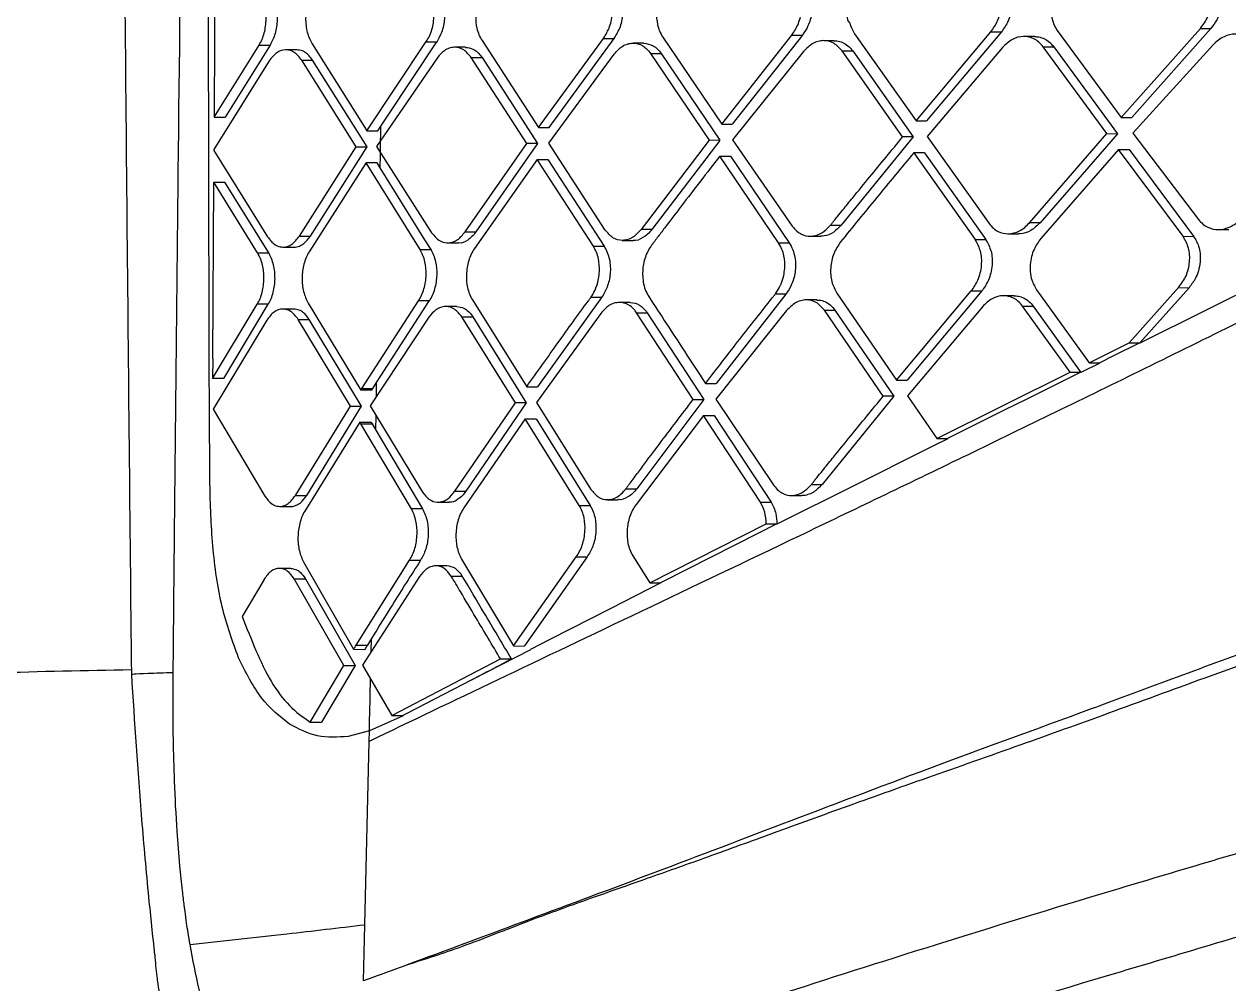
# Model space of a CAD drawing. Extents: x 939 to 1039, y 781 to 934.
# Drawn here: x 1025.541 to 1027.199, y 816.904 to 818.226 of the extents above; entities that cross this region are included whole.
import ezdxf

# ---------------------------------------------------------------- set-up
doc = ezdxf.new("R2010")
doc.units = 0
doc.header["$MEASUREMENT"] = 0
doc.layers.add('1', color=4, linetype='Continuous')

# ---------------------------------------------------------------- blocks, each defined once
blk = doc.blocks.new('Envoy')
at = {"layer": '1', "color": 3, "linetype": 'Continuous', "lineweight": 25}
for p, q in [((87.8474, 18.9137), (87.944, 19.0364)), ((87.9586, 19.0364), (87.862, 18.9137)), ((87.944, 19.0364), (87.9586, 19.0364)), ((88.0304, 19.0379), (88.1149, 18.9183)), ((88.1149, 18.9183), (88.218, 19.041)), ((88.2325, 19.0409), (88.1294, 18.9183)), ((88.218, 19.041), (88.2325, 19.0409)), ((88.3091, 19.0424), (88.3972, 18.9228)), ((88.3972, 18.9228), (88.5063, 19.0455)), ((88.5208, 19.0455), (88.4118, 18.9228)), ((88.5063, 19.0455), (88.5208, 19.0455)), ((87.1488, 18.9231), (87.2108, 19.0226)), ((87.2259, 19.0226), (87.164, 18.9231)), ((87.2108, 19.0226), (87.2259, 19.0226)), ((87.2836, 19.0241), (87.3584, 18.9054)), ((87.3589, 18.9046), (87.4408, 19.0273)), ((87.3873, 18.9249), (87.4555, 19.027)), ((87.4408, 19.0272), (87.4557, 19.0272)), ((87.5175, 19.0287), (87.5952, 18.9092)), ((87.5952, 18.9092), (87.6848, 19.0318)), ((87.61, 18.9091), (87.6995, 19.0318)), ((87.6848, 19.0318), (87.6995, 19.0318)), ((87.7402, 19.0252), (87.7256, 19.0252)), ((87.7664, 19.0333), (87.8474, 18.9137)), ((88.0023, 19.0286), (87.9879, 19.0286)), ((88.2778, 19.0343), (88.2633, 19.0343)), ((88.2898, 19.0202), (88.3044, 19.0201)), ((88.3776, 18.9006), (88.2898, 19.0201)), ((88.3043, 19.0201), (88.3922, 18.9005)), ((88.5239, 19.023), (88.4133, 18.9011)), ((87.2626, 19.016), (87.2475, 19.016)), ((87.4557, 19.0047), (87.3725, 18.8828)), ((87.4948, 19.0195), (87.4799, 19.0195)), ((87.5793, 18.8869), (87.5027, 19.0053)), ((87.5027, 19.0053), (87.5175, 19.0053)), ((87.5175, 19.0053), (87.5941, 18.8869)), ((87.6093, 18.8874), (87.6993, 19.0101)), ((87.7495, 19.011), (87.8301, 18.8915)), ((87.7496, 19.011), (87.7642, 19.011)), ((87.7642, 19.011), (87.8448, 18.8915)), ((87.9602, 19.0139), (87.8621, 18.892)), ((88.0964, 18.896), (88.0131, 19.0145)), ((88.0131, 19.0145), (88.0277, 19.0144)), ((88.0277, 19.0144), (88.111, 18.896)), ((88.2337, 19.0192), (88.1303, 18.8966)), ((87.2245, 19.0009), (87.1486, 18.8788)), ((87.3444, 18.8823), (87.2693, 19.0018)), ((87.2693, 19.0018), (87.2844, 19.0018)), ((87.3595, 18.8823), (87.2844, 19.0018)), ((87.1488, 18.9231), (87.164, 18.9231)), ((87.3783, 18.9111), (87.3873, 18.9249)), ((88.3972, 18.9228), (88.4118, 18.9228)), ((87.3589, 18.9046), (87.374, 18.9045)), ((87.374, 18.9045), (87.3783, 18.9111)), ((87.5952, 18.9092), (87.61, 18.9091)), ((87.8474, 18.9137), (87.862, 18.9137)), ((88.1149, 18.9183), (88.1294, 18.9183)), ((87.6872, 18.7679), (87.6093, 18.8874)), ((87.8301, 18.8915), (87.7367, 18.7688)), ((87.8448, 18.8914), (87.7514, 18.7688)), ((87.8447, 18.8914), (87.8301, 18.8915)), ((87.8621, 18.892), (87.9446, 18.7733)), ((88.111, 18.896), (88.0116, 18.7745)), ((88.1109, 18.896), (88.0964, 18.896)), ((88.1303, 18.8966), (88.2153, 18.777)), ((88.271, 18.7779), (88.3776, 18.9006)), ((88.3922, 18.9005), (88.2855, 18.7779)), ((88.3776, 18.9006), (88.3922, 18.9005)), ((88.4133, 18.9011), (88.5036, 18.7824)), ((87.1486, 18.8776), (87.2224, 18.7587)), ((87.2662, 18.7596), (87.3444, 18.8823)), ((87.2813, 18.7596), (87.3595, 18.8823)), ((87.3444, 18.8823), (87.3595, 18.8823)), ((87.3725, 18.8829), (87.4482, 18.7641)), ((87.4942, 18.7654), (87.5793, 18.8869)), ((87.5941, 18.8869), (87.5092, 18.7653)), ((87.5941, 18.8869), (87.5793, 18.8869)), ((88.1117, 18.8743), (88.1964, 18.7547)), ((88.1263, 18.8743), (88.1117, 18.8743)), ((88.1263, 18.8743), (88.211, 18.7547)), ((88.3937, 18.8788), (88.2866, 18.7562)), ((88.4823, 18.7593), (88.3937, 18.8788)), ((88.3937, 18.8788), (88.4082, 18.8788)), ((88.4082, 18.8788), (88.4968, 18.7593)), ((87.3576, 18.8601), (87.2795, 18.7379)), ((87.4322, 18.741), (87.3579, 18.8606)), ((87.3774, 18.8535), (87.373, 18.8606)), ((87.5933, 18.8652), (87.5071, 18.7425)), ((87.6708, 18.7456), (87.5933, 18.8652)), ((87.5933, 18.8652), (87.6081, 18.8651)), ((87.6082, 18.8651), (87.6856, 18.7456)), ((87.9257, 18.7502), (87.8448, 18.8697)), ((87.8594, 18.8697), (87.9403, 18.7502)), ((87.4389, 18.7546), (87.3774, 18.8535)), ((87.1469, 18.5908), (87.1484, 18.8339)), ((87.2086, 18.7364), (87.1484, 18.8339)), ((87.1484, 18.8339), (87.1636, 18.8339)), ((87.2239, 18.7364), (87.1636, 18.8339)), ((87.997, 18.7745), (88.0116, 18.7745)), ((88.2855, 18.7779), (88.271, 18.7779)), ((87.2662, 18.7596), (87.2813, 18.7596)), ((87.4473, 18.741), (87.4389, 18.7546)), ((87.4942, 18.7654), (87.5092, 18.7653)), ((87.7514, 18.7688), (87.7367, 18.7688)), ((87.9691, 18.7594), (87.9839, 18.7594)), ((88.1964, 18.7547), (88.2109, 18.7547)), ((88.2414, 18.7628), (88.256, 18.7628)), ((88.4823, 18.7593), (88.4968, 18.7592)), ((88.5308, 18.7685), (88.5454, 18.7685)), ((87.2436, 18.7445), (87.2588, 18.7445)), ((87.4322, 18.741), (87.4473, 18.741)), ((87.4701, 18.7503), (87.485, 18.7503)), ((87.6708, 18.7456), (87.6856, 18.7456)), ((87.7106, 18.7537), (87.7254, 18.7537)), ((87.9257, 18.7502), (87.9403, 18.7502)), ((87.2086, 18.7364), (87.2239, 18.7364)), ((88.4084, 18.6127), (88.4761, 18.6886)), ((88.4907, 18.6885), (88.4228, 18.6124)), ((88.4761, 18.6886), (88.4907, 18.6885)), ((87.5043, 18.6718), (87.579, 18.5522)), ((87.6819, 18.6749), (87.594, 18.5522)), ((87.6819, 18.6749), (87.6671, 18.6749)), ((87.9356, 18.6795), (87.8399, 18.5568)), ((87.9356, 18.6795), (87.9209, 18.6795)), ((87.9785, 18.6717), (87.964, 18.6717)), ((88.0059, 18.6809), (88.0881, 18.5614)), ((88.0881, 18.5614), (88.1908, 18.684)), ((88.2054, 18.684), (88.1027, 18.5613)), ((88.1908, 18.684), (88.2054, 18.684)), ((88.25, 18.6774), (88.2355, 18.6774)), ((88.2808, 18.6855), (88.3531, 18.5852)), ((88.5547, 18.6778), (88.5152, 18.6581)), ((87.1468, 18.5637), (87.2081, 18.6657)), ((87.1622, 18.5637), (87.2234, 18.6657)), ((87.2234, 18.6657), (87.2081, 18.6657)), ((87.2587, 18.6591), (87.2435, 18.6591)), ((87.2783, 18.6672), (87.3505, 18.5476)), ((87.3519, 18.5499), (87.43, 18.6703)), ((87.3782, 18.5672), (87.4445, 18.6694)), ((87.4451, 18.6703), (87.43, 18.6703)), ((87.4445, 18.6694), (87.4451, 18.6703)), ((87.4829, 18.6625), (87.4678, 18.6625)), ((87.7216, 18.6683), (87.7069, 18.6683)), ((87.9366, 18.657), (87.8394, 18.5351)), ((88.0696, 18.5391), (87.9887, 18.6575)), ((87.9887, 18.6575), (88.0033, 18.6575)), ((88.0033, 18.6575), (88.0843, 18.5391)), ((88.2062, 18.6623), (88.103, 18.5397)), ((88.3269, 18.5722), (88.2616, 18.6632)), ((88.2616, 18.6632), (88.2762, 18.6632)), ((88.2762, 18.6632), (88.3416, 18.572)), ((88.5151, 18.6581), (88.4229, 18.6122)), ((87.2213, 18.644), (87.1476, 18.5213)), ((87.3364, 18.5253), (87.2645, 18.6449)), ((87.2645, 18.6449), (87.2797, 18.6449)), ((87.3517, 18.5253), (87.2798, 18.6449)), ((87.4443, 18.6478), (87.3634, 18.5259)), ((87.5634, 18.5299), (87.4898, 18.6484)), ((87.4898, 18.6484), (87.5048, 18.6483)), ((87.5048, 18.6483), (87.5784, 18.5299)), ((87.6811, 18.6532), (87.5926, 18.5305)), ((87.808, 18.5345), (87.7302, 18.6541)), ((87.7302, 18.6541), (87.745, 18.6541)), ((87.745, 18.6541), (87.8228, 18.5345)), ((88.3531, 18.5852), (88.4084, 18.6127)), ((88.4228, 18.6126), (88.3848, 18.5938)), ((88.4084, 18.6127), (88.4229, 18.6127)), ((87.1469, 18.5908), (87.1468, 18.5637)), ((88.3778, 18.5902), (88.3676, 18.5852)), ((88.3848, 18.5938), (88.378, 18.5904)), ((88.1436, 18.481), (88.3269, 18.5722)), ((88.3415, 18.5722), (88.2699, 18.5366)), ((88.3269, 18.5722), (88.3414, 18.5722)), ((88.3676, 18.5848), (88.3417, 18.5719)), ((88.3531, 18.5852), (88.3676, 18.5852)), ((87.1621, 18.5637), (87.1468, 18.5637)), ((87.3672, 18.5499), (87.3725, 18.5582)), ((87.3721, 18.539), (87.3725, 18.5582)), ((87.3725, 18.5582), (87.3781, 18.5672)), ((87.8252, 18.5568), (87.8399, 18.5568)), ((88.0881, 18.5614), (88.1027, 18.5613)), ((87.3519, 18.5499), (87.3672, 18.5499)), ((87.579, 18.5522), (87.594, 18.5522)), ((88.0843, 18.5391), (87.9855, 18.4176)), ((88.103, 18.5397), (88.1436, 18.481)), ((87.2608, 18.4026), (87.3364, 18.5253)), ((87.2762, 18.4026), (87.3517, 18.5253)), ((87.3364, 18.5253), (87.3517, 18.5253)), ((87.3634, 18.5259), (87.4358, 18.4072)), ((87.4802, 18.4084), (87.5634, 18.5299)), ((87.5784, 18.5299), (87.4953, 18.4084)), ((87.5783, 18.5299), (87.5634, 18.5299)), ((87.5926, 18.5305), (87.6675, 18.4109)), ((87.8228, 18.5345), (87.7306, 18.4118)), ((87.808, 18.5345), (87.8228, 18.5345)), ((87.8394, 18.5351), (87.9193, 18.4164)), ((88.2699, 18.5366), (88.2353, 18.5194)), ((87.1476, 18.5213), (87.2187, 18.4017)), ((87.3712, 18.4924), (87.3716, 18.5124)), ((87.5769, 18.5082), (87.4925, 18.3855)), ((87.6514, 18.3887), (87.5769, 18.5082)), ((87.5769, 18.5082), (87.5918, 18.5082)), ((87.5919, 18.5082), (87.6663, 18.3886)), ((87.8222, 18.5128), (87.7295, 18.3901)), ((87.9006, 18.3932), (87.8222, 18.5128)), ((87.837, 18.5128), (87.9153, 18.3932)), ((88.2353, 18.5194), (88.1582, 18.481)), ((87.3493, 18.5036), (87.2735, 18.3809)), ((87.3493, 18.5036), (87.3646, 18.5036)), ((87.4203, 18.3841), (87.3509, 18.5009)), ((87.3509, 18.5009), (87.3662, 18.5009)), ((87.3646, 18.5036), (87.3662, 18.5009)), ((87.3662, 18.5009), (87.3712, 18.4924)), ((87.3712, 18.4924), (87.4355, 18.384)), ((88.1584, 18.4806), (88.1399, 18.4714)), ((88.1436, 18.481), (88.1582, 18.4809)), ((88.1399, 18.4714), (88.0208, 18.4118)), ((87.4802, 18.4084), (87.4953, 18.4084)), ((87.7158, 18.4118), (87.7306, 18.4118)), ((88.0208, 18.4118), (87.9334, 18.368)), ((87.9708, 18.4176), (87.9855, 18.4176)), ((87.2608, 18.4026), (87.2762, 18.4026)), ((87.4568, 18.3933), (87.4719, 18.3933)), ((87.6902, 18.3967), (87.7051, 18.3967)), ((87.9006, 18.3932), (87.9153, 18.3932)), ((87.9433, 18.4025), (87.9579, 18.4025)), ((87.2391, 18.3875), (87.2545, 18.3875)), ((87.4355, 18.384), (87.4203, 18.3841)), ((87.6514, 18.3887), (87.6663, 18.3886)), ((87.7484, 18.2823), (87.9087, 18.3635)), ((87.9233, 18.3635), (87.8973, 18.3502)), ((87.9087, 18.3635), (87.9234, 18.3635)), ((87.928, 18.3652), (87.9235, 18.363)), ((87.9334, 18.368), (87.928, 18.3652)), ((87.8973, 18.3502), (87.8001, 18.3009)), ((87.2722, 18.3102), (87.3408, 18.1907)), ((87.3442, 18.1963), (87.4177, 18.3133)), ((87.4177, 18.3133), (87.433, 18.3133)), ((87.4894, 18.3148), (87.5609, 18.1953)), ((87.5609, 18.1953), (87.6473, 18.318)), ((87.6622, 18.3179), (87.576, 18.1953)), ((87.6473, 18.318), (87.6622, 18.3179)), ((87.725, 18.3194), (87.7484, 18.2823)), ((87.2542, 18.3021), (87.2387, 18.3021)), ((87.4314, 18.2908), (87.353, 18.1689)), ((87.4693, 18.3056), (87.4541, 18.3056)), ((87.4752, 18.2914), (87.4904, 18.2914)), ((87.8001, 18.3009), (87.7633, 18.2823)), ((87.2175, 18.287), (87.1876, 18.2359)), ((87.3272, 18.1684), (87.2589, 18.2879)), ((87.2589, 18.2879), (87.2744, 18.2879)), ((87.2744, 18.2879), (87.3428, 18.1683)), ((87.7634, 18.282), (87.6948, 18.2471)), ((87.7484, 18.2823), (87.7632, 18.2823)), ((87.6948, 18.247), (87.6108, 18.2041)), ((87.3408, 18.1907), (87.3562, 18.1906)), ((87.3442, 18.1963), (87.3597, 18.1963)), ((87.3654, 18.2056), (87.3597, 18.1963)), ((87.365, 18.1875), (87.3654, 18.2056)), ((87.5609, 18.1953), (87.576, 18.1952)), ((87.6108, 18.204), (87.5841, 18.1903)), ((87.3932, 18.0995), (87.543, 18.1774)), ((87.5841, 18.1901), (87.5035, 18.1487)), ((87.543, 18.1774), (87.5581, 18.1774)), ((87.2808, 18.0905), (87.3272, 18.1684)), ((87.3428, 18.1683), (87.2964, 18.0905)), ((87.3272, 18.1684), (87.3427, 18.1683)), ((87.353, 18.1689), (87.3932, 18.0995)), ((87.5035, 18.1488), (87.4142, 18.1022)), ((87.4088, 18.0991), (87.3626, 18.0783)), ((87.3932, 18.0995), (87.4087, 18.0995)), ((87.4142, 18.1022), (87.4087, 18.0995)), ((87.2808, 18.0905), (87.2964, 18.0905)), ((87.3626, 18.0783), (87.3333, 18.0708)), ((87.3623, 18.064), (87.3626, 18.0783)), ((87.3563, 17.8115), (87.3623, 18.064))]:
    blk.add_line(p, q, dxfattribs=at)
at = {"layer": '1', "color": 3, "linetype": 'Continuous', "lineweight": 25, "flags": 128}
for points in [[(87.3657, 18.5476), (87.3572, 18.5476), (87.3505, 18.5476)], [(87.8222, 18.5128), (87.8305, 18.5128), (87.837, 18.5128)], [(87.0924, 18.1588), (87.0926, 18.1706), (87.0927, 18.1799)], [(87.3544, 17.7342), (87.3553, 17.7728), (87.3563, 17.8115)]]:
    blk.add_lwpolyline(points, dxfattribs=at)
at = {"layer": '1', "color": 3, "linetype": 'Continuous', "lineweight": 25}
blk.add_arc((88.3598, 19.0742), 0.0598, 139.415, 212.0657, dxfattribs=at)
for points, knots in [([(86.9436, 28.1555), (86.9452, 27.9648), (86.9484, 27.577), (86.9537, 27.0067), (86.959, 26.4593), (86.9641, 25.9554), (86.9689, 25.4952), (86.9729, 25.104), (86.9762, 24.7763), (86.9789, 24.5064), (86.9813, 24.2635), (86.9835, 24.0462), (86.9854, 23.8403), (86.9876, 23.6048), (86.9903, 23.3174), (86.9935, 22.9689), (86.9969, 22.5766), (87.0006, 22.1406), (87.0046, 21.6609), (87.0087, 21.1486), (87.013, 20.6054), (87.0177, 20.0328), (87.0229, 19.4212), (87.0285, 18.7914), (87.0328, 18.3654), (87.0349, 18.1563)], [0, 0, 0, 0, 0.057225, 0.11634, 0.171084, 0.22147, 0.267493, 0.309153, 0.338829, 0.365815, 0.390113, 0.411723, 0.431001, 0.451886, 0.48237, 0.517227, 0.556456, 0.600057, 0.648032, 0.700384, 0.753758, 0.811032, 0.872194, 0.937259, 1, 1, 1, 1]), ([(87.0927, 18.1799), (87.0927, 18.1805), (87.0927, 18.1852), (87.0929, 18.2008), (87.0934, 18.2567), (87.0954, 18.4651), (87.1041, 19.276), (87.1221, 20.8794), (87.1146, 22.3262), (87.1102, 23.1594)], [0, 0, 0, 0, 0.000353, 0.002828, 0.009436, 0.033986, 0.128384, 0.498019, 1, 1, 1, 1]), ([(90.3316, 19.5955), (90.1916, 19.5136), (89.9109, 19.3492), (89.4905, 19.1194), (89.0779, 18.902), (88.7212, 18.7213), (88.4224, 18.5733), (88.1795, 18.455), (87.9498, 18.3445), (87.7351, 18.242), (87.5351, 18.1468), (87.4198, 18.0915), (87.3622, 18.064)], [0, 0, 0, 0, 0.128088, 0.256805, 0.38361, 0.50883, 0.593009, 0.674921, 0.754537, 0.836904, 0.918629, 1, 1, 1, 1]), ([(87.1823, 18.1792), (87.1742, 18.2017), (87.1573, 18.2484), (87.1458, 18.3323), (87.1433, 18.3935), (87.1418, 18.5628), (87.1419, 18.9312), (87.1399, 19.2961), (87.1388, 19.5236)], [0, 0, 0, 0, 0.060618, 0.125499, 0.188461, 0.196002, 0.49867, 1, 1, 1, 1]), ([(87.4151, 17.7568), (87.4669, 17.776), (87.5703, 17.8144), (87.7417, 17.8784), (87.9279, 17.9492), (88.1315, 18.0268), (88.3542, 18.1079), (88.5936, 18.1974), (88.8452, 18.2872), (89.1557, 18.4025), (89.5284, 18.5426), (89.9608, 18.7105), (90.3953, 18.8855), (90.8293, 19.067), (91.1171, 19.1939), (91.2609, 19.2573)], [0, 0, 0, 0, 0.0625608, 0.1250945, 0.1873822, 0.2497889, 0.3127539, 0.3763094, 0.4391245, 0.5016072, 0.6016993, 0.7016111, 0.8011805, 0.9006679, 1, 1, 1, 1]), ([(91.2673, 19.243), (91.148, 19.1904), (90.9034, 19.0824), (90.5378, 18.9287), (90.1655, 18.7764), (89.7986, 18.6315), (89.4378, 18.493), (89.1541, 18.3865), (88.9425, 18.3078), (88.7961, 18.2542), (88.6525, 18.2019), (88.5135, 18.1517), (88.3813, 18.1031), (88.2537, 18.057), (88.1318, 18.0143), (88.0166, 17.9733), (87.9143, 17.9361), (87.8247, 17.9034), (87.7397, 17.8733), (87.6594, 17.8451), (87.5742, 17.8143), (87.4935, 17.7816), (87.4396, 17.7642), (87.4151, 17.7563)], [0, 0, 0, 0, 0.082249, 0.168725, 0.250938, 0.337837, 0.421227, 0.501438, 0.538138, 0.573957, 0.608923, 0.645818, 0.681064, 0.714276, 0.751294, 0.786327, 0.81865, 0.848238, 0.87506, 0.90615, 0.934321, 0.970126, 1, 1, 1, 1]), ([(87.1501, 19.1888), (87.1499, 19.1445), (87.1496, 19.0721), (87.1491, 18.9835), (87.1489, 18.9392), (87.1488, 18.9231)], [0, 0, 0, 0, 0.500007, 0.817982, 1, 1, 1, 1]), ([(87.6848, 19.0318), (87.6879, 19.037), (87.6927, 19.0448), (87.6959, 19.0576), (87.6973, 19.0703), (87.6962, 19.0831), (87.6926, 19.0947), (87.6896, 19.0999), (87.688, 19.1025)], [0, 0, 0, 0, 0.246338, 0.372386, 0.500265, 0.730601, 0.860505, 1, 1, 1, 1]), ([(87.77, 19.104), (87.7683, 19.1015), (87.7649, 19.0966), (87.7612, 19.0877), (87.7586, 19.0781), (87.7572, 19.0656), (87.7582, 19.053), (87.7617, 19.0414), (87.7648, 19.0361), (87.7664, 19.0333)], [0, 0, 0, 0, 0.124483, 0.249318, 0.374695, 0.500708, 0.725448, 0.856592, 1, 1, 1, 1]), ([(87.944, 19.0364), (87.9473, 19.0414), (87.9524, 19.0491), (87.956, 19.0619), (87.9577, 19.0742), (87.9568, 19.0866), (87.9534, 19.0985), (87.9501, 19.1041), (87.9483, 19.1071)], [0, 0, 0, 0, 0.239738, 0.367375, 0.499984, 0.71067, 0.845588, 1, 1, 1, 1]), ([(87.9628, 19.1071), (87.9647, 19.104), (87.9682, 19.0981), (87.9712, 19.0874), (87.9722, 19.0767), (87.9713, 19.0636), (87.9673, 19.0491), (87.9613, 19.0404), (87.9586, 19.0364)], [0, 0, 0, 0, 0.157978, 0.306529, 0.445666, 0.575408, 0.805995, 1, 1, 1, 1]), ([(88.035, 19.1086), (88.0316, 19.1035), (88.0265, 19.0958), (88.0226, 19.0829), (88.0218, 19.0702), (88.0178, 19.058), (88.0233, 19.0539), (88.0233, 19.0539), (88.0233, 19.0539), (88.0233, 19.0538), (88.0234, 19.0534), (88.0238, 19.0519), (88.0255, 19.0462), (88.0283, 19.0416), (88.0304, 19.0379)], [0, 0, 0, 0, 0.242488, 0.369572, 0.500158, 0.749136, 0.74918, 0.749244, 0.749474, 0.750266, 0.753357, 0.765335, 0.812638, 1, 1, 1, 1]), ([(88.218, 19.041), (88.2213, 19.0457), (88.2266, 19.0532), (88.2307, 19.0658), (88.2328, 19.0794), (88.2316, 19.0964), (88.2259, 19.1066), (88.223, 19.1117)], [0, 0, 0, 0, 0.228428, 0.359184, 0.500725, 0.750179, 1, 1, 1, 1]), ([(88.2375, 19.1116), (88.2404, 19.1066), (88.2461, 19.0964), (88.2473, 19.0793), (88.2452, 19.0658), (88.2411, 19.0531), (88.2358, 19.0457), (88.2325, 19.0409)], [0, 0, 0, 0, 0.249695, 0.499293, 0.641162, 0.772047, 1, 1, 1, 1]), ([(88.5063, 19.0455), (88.5101, 19.0507), (88.5177, 19.0611), (88.5216, 19.0783), (88.5214, 19.092), (88.519, 19.1045), (88.5146, 19.1117), (88.5119, 19.1162)], [0, 0, 0, 0, 0.249543, 0.498888, 0.645302, 0.777615, 1, 1, 1, 1]), ([(88.5264, 19.1162), (88.5292, 19.1116), (88.5335, 19.1044), (88.5359, 19.0918), (88.5361, 19.0802), (88.5338, 19.0683), (88.5289, 19.056), (88.5238, 19.0493), (88.5208, 19.0455)], [0, 0, 0, 0, 0.223506, 0.356471, 0.502579, 0.671666, 0.811037, 1, 1, 1, 1]), ([(87.2108, 19.0226), (87.2122, 19.0252), (87.215, 19.0302), (87.218, 19.0392), (87.2198, 19.0486), (87.2205, 19.0584), (87.2199, 19.0681), (87.2176, 19.0807), (87.2138, 19.0883), (87.2112, 19.0933)], [0, 0, 0, 0, 0.129495, 0.255798, 0.379265, 0.500405, 0.623637, 0.749668, 1, 1, 1, 1]), ([(87.2263, 19.0933), (87.2277, 19.0908), (87.2305, 19.0859), (87.2334, 19.0769), (87.2352, 19.0674), (87.2357, 19.0575), (87.2349, 19.0477), (87.2324, 19.0352), (87.2285, 19.0277), (87.2259, 19.0226)], [0, 0, 0, 0, 0.130865, 0.259361, 0.385778, 0.51056, 0.634096, 0.756748, 1, 1, 1, 1]), ([(87.2846, 19.0948), (87.2831, 19.0923), (87.2803, 19.0874), (87.2772, 19.0785), (87.2753, 19.069), (87.2745, 19.0592), (87.2751, 19.0494), (87.2773, 19.0367), (87.2811, 19.0292), (87.2836, 19.0241)], [0, 0, 0, 0, 0.12834, 0.251133, 0.376306, 0.500415, 0.623519, 0.749654, 1, 1, 1, 1]), ([(87.4408, 19.0272), (87.4423, 19.0298), (87.4454, 19.0347), (87.4487, 19.0437), (87.4508, 19.0532), (87.452, 19.066), (87.4506, 19.0788), (87.447, 19.0904), (87.4442, 19.0954), (87.4427, 19.098)], [0, 0, 0, 0, 0.126584, 0.252103, 0.376872, 0.501298, 0.737036, 0.865158, 1, 1, 1, 1]), ([(87.4557, 19.0272), (87.4584, 19.0321), (87.464, 19.042), (87.4667, 19.0582), (87.4665, 19.0713), (87.4649, 19.081), (87.462, 19.0902), (87.4591, 19.0954), (87.4576, 19.0979)], [0, 0, 0, 0, 0.234331, 0.477112, 0.603074, 0.732047, 0.864264, 1, 1, 1, 1]), ([(87.5199, 19.0994), (87.5183, 19.0969), (87.5151, 19.0919), (87.5117, 19.0829), (87.5095, 19.0734), (87.5083, 19.0607), (87.5095, 19.048), (87.5131, 19.0364), (87.516, 19.0313), (87.5175, 19.0287)], [0, 0, 0, 0, 0.127989, 0.253959, 0.378207, 0.501106, 0.734405, 0.863219, 1, 1, 1, 1]), ([(87.6995, 19.0318), (87.7026, 19.037), (87.7074, 19.0448), (87.7106, 19.0576), (87.712, 19.0703), (87.7109, 19.0831), (87.7073, 19.0947), (87.7043, 19.0998), (87.7027, 19.1025)], [0, 0, 0, 0, 0.24633, 0.372415, 0.500291, 0.730562, 0.86046, 1, 1, 1, 1]), ([(88.5825, 19.0235), (88.5785, 19.0276), (88.5706, 19.0356), (88.5545, 19.0389), (88.541, 19.0357), (88.5308, 19.0298), (88.5262, 19.0253), (88.5239, 19.023)], [0, 0, 0, 0, 0.252858, 0.499328, 0.738832, 0.86682, 1, 1, 1, 1]), ([(87.6993, 19.0101), (87.7029, 19.0141), (87.7085, 19.0203), (87.7177, 19.0244), (87.7273, 19.0259), (87.7393, 19.023), (87.7461, 19.015), (87.7496, 19.011)], [0, 0, 0, 0, 0.23453, 0.363827, 0.500915, 0.750021, 1, 1, 1, 1]), ([(87.7402, 19.0251), (87.7447, 19.0245), (87.7538, 19.0233), (87.7607, 19.0152), (87.7642, 19.011)], [0, 0, 0, 0, 0.490703, 1, 1, 1, 1]), ([(88.0131, 19.0145), (88.0096, 19.0184), (88.0024, 19.0264), (87.99, 19.0293), (87.9801, 19.0279), (87.9703, 19.0241), (87.9642, 19.0179), (87.9602, 19.0139)], [0, 0, 0, 0, 0.249545, 0.499322, 0.630122, 0.75729, 1, 1, 1, 1]), ([(88.0023, 19.0284), (88.0036, 19.0284), (88.0075, 19.0286), (88.0139, 19.0264), (88.0215, 19.022), (88.0256, 19.017), (88.0277, 19.0144)], [0, 0, 0, 0, 0.125417, 0.401005, 0.692519, 1, 1, 1, 1]), ([(88.2898, 19.0202), (88.2879, 19.0224), (88.2841, 19.0269), (88.2752, 19.0327), (88.2628, 19.0355), (88.2469, 19.0318), (88.2381, 19.0234), (88.2337, 19.0192)], [0, 0, 0, 0, 0.135108, 0.263746, 0.500722, 0.749016, 1, 1, 1, 1]), ([(88.2778, 19.0342), (88.2798, 19.0341), (88.2846, 19.034), (88.2916, 19.0314), (88.2987, 19.0269), (88.3024, 19.0224), (88.3044, 19.0201)], [0, 0, 0, 0, 0.200509, 0.461702, 0.728167, 1, 1, 1, 1]), ([(87.2693, 19.0018), (87.2661, 19.0059), (87.2625, 19.0106), (87.2574, 19.0135), (87.2535, 19.0154), (87.2458, 19.0168), (87.2345, 19.0135), (87.2278, 19.0051), (87.2245, 19.0009)], [0, 0, 0, 0, 0.249118, 0.280535, 0.33298, 0.500695, 0.751406, 1, 1, 1, 1]), ([(87.2844, 19.0018), (87.2812, 19.0059), (87.2768, 19.0113), (87.2692, 19.0153), (87.2652, 19.0157), (87.2625, 19.0159)], [0, 0, 0, 0, 0.506662, 0.677414, 1, 1, 1, 1]), ([(87.5027, 19.0053), (87.4994, 19.0093), (87.4928, 19.0173), (87.4816, 19.0202), (87.4725, 19.0186), (87.464, 19.0145), (87.4589, 19.0085), (87.4557, 19.0047)], [0, 0, 0, 0, 0.248789, 0.498681, 0.642838, 0.774534, 1, 1, 1, 1]), ([(87.4948, 19.0194), (87.4983, 19.019), (87.5044, 19.0182), (87.5118, 19.0127), (87.5157, 19.0081), (87.5173, 19.0056), (87.5175, 19.0053)], [0, 0, 0, 0, 0.405672, 0.712066, 0.968663, 1, 1, 1, 1]), ([(87.3584, 18.9054), (87.3585, 18.9053), (87.3587, 18.905), (87.3588, 18.9047), (87.3589, 18.9046)], [0, 0, 0, 0, 0.559694, 1, 1, 1, 1]), ([(87.3774, 18.8535), (87.3776, 18.8631), (87.3778, 18.8823), (87.3781, 18.9015), (87.3783, 18.9111)], [0, 0, 0, 0, 0.500031, 1, 1, 1, 1]), ([(87.997, 18.7745), (87.9976, 18.7752), (87.9986, 18.7765), (88.0004, 18.7787), (88.003, 18.7819), (88.0077, 18.7877), (88.0161, 18.7981), (88.0309, 18.8163), (88.0582, 18.8497), (88.0812, 18.8776), (88.0964, 18.896)], [0, 0, 0, 0, 0.017082, 0.030455, 0.05447, 0.097413, 0.174204, 0.310735, 0.54583, 1, 1, 1, 1]), ([(87.1486, 18.8788), (87.1486, 18.8786), (87.1486, 18.8782), (87.1486, 18.8778), (87.1486, 18.8776)], [0, 0, 0, 0, 0.55968, 1, 1, 1, 1]), ([(88.1117, 18.8743), (88.0947, 18.8537), (88.0608, 18.8128), (88.0275, 18.7719), (88.011, 18.7516)], [0, 0, 0, 0, 0.503378, 1, 1, 1, 1]), ([(87.3576, 18.8601), (87.3577, 18.8602), (87.3578, 18.8603), (87.3579, 18.8605), (87.3579, 18.8606)], [0, 0, 0, 0, 0.558384, 1, 1, 1, 1]), ([(87.373, 18.8605), (87.3702, 18.8606), (87.3652, 18.8606), (87.3601, 18.8606), (87.3579, 18.8606)], [0, 0, 0, 0, 0.56004, 1, 1, 1, 1]), ([(87.8448, 18.8697), (87.827, 18.8467), (87.8015, 18.8137), (87.773, 18.7762), (87.7605, 18.7597), (87.7551, 18.7525), (87.7525, 18.7491), (87.7515, 18.7477), (87.751, 18.7471)], [0, 0, 0, 0, 0.562917, 0.808021, 0.915707, 0.967633, 0.983712, 1, 1, 1, 1]), ([(87.8448, 18.8697), (87.8475, 18.8697), (87.8524, 18.8697), (87.8573, 18.8697), (87.8594, 18.8697)], [0, 0, 0, 0, 0.5599698, 1, 1, 1, 1]), ([(91.5741, 18.8473), (91.4413, 18.8002), (91.1755, 18.7059), (90.7742, 18.573), (90.3722, 18.4445), (89.9707, 18.3218), (89.5714, 18.2035), (89.2096, 18.099), (88.8892, 18.0067), (88.6118, 17.926), (88.3504, 17.8485), (88.1104, 17.7743), (87.8937, 17.7049), (87.6998, 17.6412), (87.5249, 17.5818), (87.4207, 17.5468), (87.3686, 17.5293)], [0, 0, 0, 0, 0.082411, 0.164951, 0.247638, 0.330248, 0.412935, 0.496232, 0.559503, 0.622548, 0.685579, 0.74922, 0.81255, 0.875197, 0.937632, 1, 1, 1, 1]), ([(91.5855, 18.8151), (91.451, 18.7644), (91.1818, 18.6627), (90.7761, 18.5162), (90.37, 18.3733), (89.9648, 18.2362), (89.5623, 18.1047), (89.1981, 17.9899), (88.8764, 17.891), (88.5988, 17.8069), (88.3376, 17.7292), (88.0981, 17.6573), (87.8806, 17.593), (87.6849, 17.5362), (87.5069, 17.486), (87.4007, 17.4566), (87.3477, 17.4419)], [0, 0, 0, 0, 0.082589, 0.165416, 0.248371, 0.331192, 0.414034, 0.497446, 0.560621, 0.623393, 0.686188, 0.749611, 0.812567, 0.875073, 0.937549, 1, 1, 1, 1]), ([(87.9446, 18.7733), (87.9466, 18.7708), (87.9504, 18.7661), (87.9588, 18.7608), (87.9679, 18.7588), (87.9775, 18.7603), (87.9867, 18.7643), (87.9928, 18.7699), (87.9966, 18.7741), (87.997, 18.7745)], [0, 0, 0, 0, 0.151095, 0.280711, 0.502807, 0.628603, 0.773591, 0.973979, 1, 1, 1, 1]), ([(88.0116, 18.7745), (88.0084, 18.7711), (88.0014, 18.7638), (87.9913, 18.7596), (87.9853, 18.7596), (87.9839, 18.7597)], [0, 0, 0, 0, 0.393126, 0.849934, 1, 1, 1, 1]), ([(88.2153, 18.777), (88.2172, 18.7747), (88.2209, 18.7701), (88.2297, 18.7645), (88.242, 18.7616), (88.2549, 18.765), (88.2646, 18.7712), (88.2689, 18.7757), (88.271, 18.7779)], [0, 0, 0, 0, 0.137625, 0.266971, 0.500219, 0.748117, 0.873658, 1, 1, 1, 1]), ([(88.2855, 18.7779), (88.2815, 18.7741), (88.2733, 18.7662), (88.2624, 18.7625), (88.2567, 18.7629), (88.256, 18.763)], [0, 0, 0, 0, 0.453908, 0.932331, 1, 1, 1, 1]), ([(88.5036, 18.7824), (88.5055, 18.7802), (88.5093, 18.7759), (88.5184, 18.7702), (88.5314, 18.7673), (88.5449, 18.7707), (88.5551, 18.7768), (88.5597, 18.7813), (88.562, 18.7836)], [0, 0, 0, 0, 0.129867, 0.256578, 0.500044, 0.739829, 0.867447, 1, 1, 1, 1]), ([(87.2224, 18.7587), (87.2255, 18.7546), (87.229, 18.75), (87.2338, 18.7471), (87.2375, 18.7452), (87.2451, 18.7437), (87.2562, 18.7469), (87.2628, 18.7554), (87.2662, 18.7596)], [0, 0, 0, 0, 0.249204, 0.275024, 0.325666, 0.50095, 0.751725, 1, 1, 1, 1]), ([(87.2588, 18.7445), (87.259, 18.7445), (87.2614, 18.744), (87.266, 18.7456), (87.2739, 18.7496), (87.2785, 18.7557), (87.2813, 18.7596)], [0, 0, 0, 0, 0.01406, 0.304279, 0.565538, 1, 1, 1, 1]), ([(87.4482, 18.7641), (87.4514, 18.7602), (87.4574, 18.7528), (87.4658, 18.7504), (87.4723, 18.7502), (87.4775, 18.7512), (87.4859, 18.7553), (87.491, 18.7615), (87.4942, 18.7654)], [0, 0, 0, 0, 0.248689, 0.470231, 0.499108, 0.641325, 0.772297, 1, 1, 1, 1]), ([(87.5092, 18.7654), (87.5074, 18.7631), (87.5039, 18.7585), (87.4959, 18.7526), (87.4894, 18.7491), (87.4852, 18.7504), (87.4851, 18.7504)], [0, 0, 0, 0, 0.250937, 0.497662, 0.978191, 1, 1, 1, 1]), ([(87.7367, 18.7688), (87.733, 18.7648), (87.7273, 18.7585), (87.7182, 18.7545), (87.7088, 18.753), (87.6971, 18.7559), (87.6905, 18.7639), (87.6872, 18.7679)], [0, 0, 0, 0, 0.235743, 0.364654, 0.500749, 0.749754, 1, 1, 1, 1]), ([(87.7514, 18.7688), (87.7495, 18.7664), (87.7456, 18.7618), (87.7369, 18.756), (87.7298, 18.7525), (87.7255, 18.7537), (87.7254, 18.7538)], [0, 0, 0, 0, 0.257413, 0.507494, 0.985183, 1, 1, 1, 1]), ([(88.1908, 18.684), (88.1942, 18.6888), (88.1995, 18.6963), (88.2036, 18.709), (88.2058, 18.7225), (88.2047, 18.7395), (88.1992, 18.7496), (88.1964, 18.7547)], [0, 0, 0, 0, 0.230728, 0.36087, 0.500608, 0.750232, 1, 1, 1, 1]), ([(88.211, 18.7547), (88.2137, 18.7496), (88.2192, 18.7394), (88.2204, 18.7224), (88.2181, 18.7089), (88.214, 18.6963), (88.2087, 18.6888), (88.2054, 18.684)], [0, 0, 0, 0, 0.250602, 0.500825, 0.640343, 0.770167, 1, 1, 1, 1]), ([(88.2866, 18.7562), (88.2832, 18.7514), (88.2778, 18.7439), (88.2736, 18.7312), (88.2723, 18.7234), (88.2719, 18.7177), (88.2718, 18.7113), (88.2732, 18.6991), (88.278, 18.6906), (88.2808, 18.6855)], [0, 0, 0, 0, 0.230968, 0.360891, 0.500011, 0.528963, 0.580398, 0.750363, 1, 1, 1, 1]), ([(88.4761, 18.6886), (88.4799, 18.6938), (88.4876, 18.7043), (88.4922, 18.7241), (88.4911, 18.7439), (88.4852, 18.7541), (88.4823, 18.7593)], [0, 0, 0, 0, 0.249895, 0.500008, 0.750174, 1, 1, 1, 1]), ([(88.4969, 18.7592), (88.4995, 18.7549), (88.5037, 18.7478), (88.5061, 18.7353), (88.5062, 18.7237), (88.5039, 18.7121), (88.4992, 18.6996), (88.4938, 18.6927), (88.4907, 18.6885)], [0, 0, 0, 0, 0.216152, 0.350237, 0.501075, 0.661215, 0.797863, 1, 1, 1, 1]), ([(87.2795, 18.7379), (87.278, 18.7353), (87.2752, 18.7303), (87.2722, 18.7212), (87.2704, 18.7118), (87.2697, 18.7021), (87.2701, 18.6924), (87.2722, 18.6797), (87.2759, 18.6722), (87.2783, 18.6672)], [0, 0, 0, 0, 0.130336, 0.256809, 0.379912, 0.500277, 0.623234, 0.749265, 1, 1, 1, 1]), ([(87.43, 18.6703), (87.4315, 18.6728), (87.4345, 18.6778), (87.4377, 18.6868), (87.4399, 18.6963), (87.441, 18.7091), (87.4398, 18.7219), (87.4364, 18.7334), (87.4336, 18.7384), (87.4322, 18.741)], [0, 0, 0, 0, 0.126884, 0.252387, 0.376973, 0.501133, 0.736677, 0.864876, 1, 1, 1, 1]), ([(87.4451, 18.6703), (87.4466, 18.6728), (87.4495, 18.6778), (87.4528, 18.6867), (87.4549, 18.6963), (87.4561, 18.7091), (87.4549, 18.7219), (87.4514, 18.7334), (87.4487, 18.7384), (87.4473, 18.741)], [0, 0, 0, 0, 0.126874, 0.252386, 0.377009, 0.501173, 0.736657, 0.864872, 1, 1, 1, 1]), ([(87.5071, 18.7425), (87.5055, 18.7399), (87.5024, 18.7349), (87.499, 18.7259), (87.4968, 18.7164), (87.4956, 18.7037), (87.4967, 18.691), (87.5001, 18.6794), (87.5029, 18.6744), (87.5043, 18.6718)], [0, 0, 0, 0, 0.128027, 0.253947, 0.378097, 0.500969, 0.734029, 0.862922, 1, 1, 1, 1]), ([(87.6671, 18.6749), (87.6674, 18.6754), (87.6682, 18.6767), (87.6717, 18.6819), (87.6754, 18.69), (87.6782, 18.7009), (87.6797, 18.7135), (87.6786, 18.7262), (87.6752, 18.7378), (87.6723, 18.7429), (87.6708, 18.7456)], [0, 0, 0, 0, 0.024742, 0.074702, 0.251023, 0.374301, 0.500856, 0.731264, 0.860907, 1, 1, 1, 1]), ([(87.6856, 18.7456), (87.6871, 18.7428), (87.6902, 18.7375), (87.693, 18.7278), (87.6943, 18.7177), (87.694, 18.7047), (87.6906, 18.689), (87.6848, 18.6795), (87.6819, 18.6749)], [0, 0, 0, 0, 0.143083, 0.280714, 0.413096, 0.540363, 0.779127, 1, 1, 1, 1]), ([(87.751, 18.7471), (87.7493, 18.7446), (87.7459, 18.7396), (87.7421, 18.7307), (87.7396, 18.7211), (87.7384, 18.7113), (87.7386, 18.7011), (87.7403, 18.6908), (87.7434, 18.6823), (87.746, 18.678), (87.7469, 18.6764)], [0, 0, 0, 0, 0.124925, 0.249758, 0.374797, 0.500097, 0.622309, 0.7663, 0.912621, 1, 1, 1, 1]), ([(87.9209, 18.6795), (87.9213, 18.68), (87.9221, 18.6813), (87.9253, 18.6858), (87.9295, 18.6936), (87.9328, 18.7044), (87.9347, 18.7176), (87.9339, 18.7301), (87.9305, 18.742), (87.9274, 18.7473), (87.9257, 18.7502)], [0, 0, 0, 0, 0.025404, 0.070393, 0.219478, 0.371818, 0.495761, 0.723918, 0.851145, 1, 1, 1, 1]), ([(87.9403, 18.7502), (87.9421, 18.7471), (87.9455, 18.7413), (87.9483, 18.7307), (87.9493, 18.7201), (87.9484, 18.707), (87.9443, 18.6924), (87.9383, 18.6835), (87.9356, 18.6795)], [0, 0, 0, 0, 0.155958, 0.303025, 0.441251, 0.570662, 0.802347, 1, 1, 1, 1]), ([(88.011, 18.7516), (88.0075, 18.7464), (88.0006, 18.7359), (87.9966, 18.7159), (87.9979, 18.6962), (88.0032, 18.686), (88.0059, 18.6809)], [0, 0, 0, 0, 0.2494331, 0.4998195, 0.7492379, 1, 1, 1, 1]), ([(87.2081, 18.6657), (87.2095, 18.6682), (87.2122, 18.6732), (87.2151, 18.6822), (87.2169, 18.6917), (87.2177, 18.7044), (87.2163, 18.7173), (87.2127, 18.7289), (87.21, 18.7339), (87.2086, 18.7364)], [0, 0, 0, 0, 0.129799, 0.256062, 0.379383, 0.500264, 0.73842, 0.866219, 1, 1, 1, 1]), ([(87.2234, 18.6657), (87.2247, 18.6682), (87.2274, 18.6731), (87.2303, 18.682), (87.2321, 18.6914), (87.2328, 18.7011), (87.2323, 18.7107), (87.2307, 18.72), (87.228, 18.7289), (87.2253, 18.7338), (87.2239, 18.7364)], [0, 0, 0, 0, 0.127623, 0.252681, 0.375725, 0.497281, 0.616019, 0.739088, 0.86693, 1, 1, 1, 1]), ([(87.579, 18.5522), (87.5935, 18.5725), (87.6213, 18.6116), (87.6497, 18.6514), (87.664, 18.6705), (87.6642, 18.6709), (87.6643, 18.671), (87.6651, 18.6723), (87.6662, 18.6735), (87.6671, 18.6748), (87.6671, 18.6749), (87.6671, 18.6749), (87.6671, 18.6749)], [0, 0, 0, 0, 0.496565, 0.960002, 0.966041, 0.967645, 0.96824, 0.968328, 0.997877, 0.999396, 0.999931, 1, 1, 1, 1]), ([(87.7469, 18.6764), (87.7633, 18.6513), (87.7893, 18.6115), (87.8154, 18.5716), (87.8251, 18.5568)], [0, 0, 0, 0, 0.628043, 1, 1, 1, 1]), ([(87.8252, 18.5568), (87.8408, 18.5771), (87.8711, 18.6164), (87.9023, 18.6558), (87.9175, 18.6751), (87.9178, 18.6755), (87.9188, 18.6768), (87.9198, 18.6781), (87.9208, 18.6794), (87.9209, 18.6794), (87.9209, 18.6795), (87.9209, 18.6795)], [0, 0, 0, 0, 0.496623, 0.95996, 0.966005, 0.968097, 0.968341, 0.997855, 0.999378, 0.999922, 1, 1, 1, 1]), ([(87.9887, 18.6575), (87.9852, 18.6615), (87.9783, 18.6695), (87.9661, 18.6724), (87.9563, 18.671), (87.9467, 18.6671), (87.9406, 18.661), (87.9366, 18.657)], [0, 0, 0, 0, 0.249561, 0.499443, 0.630954, 0.758311, 1, 1, 1, 1]), ([(87.9785, 18.6714), (87.9796, 18.6715), (87.9833, 18.6717), (87.9897, 18.6696), (87.9972, 18.6652), (88.0012, 18.6601), (88.0033, 18.6575)], [0, 0, 0, 0, 0.114522, 0.39217, 0.687328, 1, 1, 1, 1]), ([(88.2616, 18.6632), (88.2597, 18.6655), (88.256, 18.67), (88.2473, 18.6757), (88.235, 18.6786), (88.2193, 18.6748), (88.2105, 18.6665), (88.2062, 18.6623)], [0, 0, 0, 0, 0.136351, 0.265416, 0.500793, 0.750529, 1, 1, 1, 1]), ([(88.25, 18.6772), (88.2519, 18.6772), (88.2565, 18.6771), (88.2634, 18.6746), (88.2705, 18.6701), (88.2743, 18.6655), (88.2762, 18.6632)], [0, 0, 0, 0, 0.189621, 0.452834, 0.722911, 1, 1, 1, 1]), ([(87.2645, 18.6449), (87.2614, 18.649), (87.2579, 18.6536), (87.253, 18.6566), (87.2493, 18.6584), (87.2418, 18.6598), (87.231, 18.6566), (87.2245, 18.6482), (87.2213, 18.644)], [0, 0, 0, 0, 0.249036, 0.280481, 0.333007, 0.500894, 0.751766, 1, 1, 1, 1]), ([(87.2798, 18.6449), (87.2773, 18.6482), (87.2731, 18.6539), (87.2657, 18.6582), (87.2611, 18.6587), (87.2587, 18.659)], [0, 0, 0, 0, 0.412367, 0.690015, 1, 1, 1, 1]), ([(87.4898, 18.6484), (87.4867, 18.6523), (87.4803, 18.6603), (87.4695, 18.6632), (87.4607, 18.6617), (87.4524, 18.6576), (87.4474, 18.6516), (87.4443, 18.6478)], [0, 0, 0, 0, 0.248661, 0.498762, 0.643402, 0.775224, 1, 1, 1, 1]), ([(87.4829, 18.6625), (87.4862, 18.662), (87.492, 18.6613), (87.4992, 18.6559), (87.503, 18.6513), (87.5046, 18.6487), (87.5048, 18.6483)], [0, 0, 0, 0, 0.399552, 0.703368, 0.964696, 1, 1, 1, 1]), ([(87.7302, 18.6541), (87.7291, 18.6557), (87.726, 18.66), (87.7184, 18.6662), (87.7087, 18.669), (87.6992, 18.6674), (87.6902, 18.6634), (87.6847, 18.6572), (87.6811, 18.6532)], [0, 0, 0, 0, 0.091965, 0.250206, 0.499744, 0.637354, 0.766696, 1, 1, 1, 1]), ([(87.7216, 18.6681), (87.726, 18.6675), (87.7349, 18.6664), (87.7416, 18.6582), (87.745, 18.6541)], [0, 0, 0, 0, 0.491251, 1, 1, 1, 1]), ([(87.3505, 18.5476), (87.3507, 18.548), (87.3512, 18.5488), (87.3517, 18.5496), (87.3519, 18.5499)], [0, 0, 0, 0, 0.5600788, 1, 1, 1, 1]), ([(87.3657, 18.5476), (87.366, 18.548), (87.3665, 18.5488), (87.367, 18.5496), (87.3672, 18.5499)], [0, 0, 0, 0, 0.559605, 1, 1, 1, 1]), ([(87.9708, 18.4176), (87.9714, 18.4183), (87.9724, 18.4195), (87.9741, 18.4217), (87.9767, 18.425), (87.9814, 18.4308), (87.9898, 18.4412), (88.0045, 18.4593), (88.0316, 18.4928), (88.0546, 18.5207), (88.0696, 18.5391)], [0, 0, 0, 0, 0.017057, 0.030418, 0.054406, 0.097313, 0.174039, 0.310541, 0.546086, 1, 1, 1, 1]), ([(88.0842, 18.5391), (88.0815, 18.5391), (88.0766, 18.5391), (88.0718, 18.5391), (88.0696, 18.5391)], [0, 0, 0, 0, 0.560005, 1, 1, 1, 1]), ([(87.7158, 18.4118), (87.7158, 18.4119), (87.716, 18.4121), (87.7162, 18.4123), (87.7163, 18.4126), (87.7164, 18.4127), (87.7167, 18.4131), (87.7174, 18.4141), (87.719, 18.4162), (87.7223, 18.4207), (87.7289, 18.4295), (87.7421, 18.4473), (87.769, 18.4831), (87.7924, 18.5139), (87.808, 18.5345)], [0, 0, 0, 0, 0.001854, 0.003749, 0.00664, 0.007661, 0.007783, 0.015494, 0.030907, 0.06177, 0.123567, 0.247485, 0.496608, 1, 1, 1, 1]), ([(87.3509, 18.5009), (87.3506, 18.5014), (87.3501, 18.5023), (87.3496, 18.5032), (87.3493, 18.5036)], [0, 0, 0, 0, 0.559875, 1, 1, 1, 1]), ([(87.4358, 18.4072), (87.4388, 18.4032), (87.4446, 18.3958), (87.4527, 18.3934), (87.459, 18.3933), (87.464, 18.3942), (87.4721, 18.3984), (87.4771, 18.4045), (87.4802, 18.4084)], [0, 0, 0, 0, 0.248658, 0.473594, 0.499382, 0.642192, 0.773267, 1, 1, 1, 1]), ([(87.4953, 18.4084), (87.4936, 18.4061), (87.4902, 18.4015), (87.4824, 18.3957), (87.4761, 18.3922), (87.4721, 18.3934), (87.472, 18.3935)], [0, 0, 0, 0, 0.249843, 0.496066, 0.977898, 1, 1, 1, 1]), ([(87.6675, 18.4109), (87.6707, 18.4069), (87.677, 18.399), (87.6883, 18.3961), (87.6977, 18.3975), (87.7054, 18.4012), (87.7113, 18.4064), (87.7144, 18.4104), (87.7156, 18.4117), (87.7158, 18.4118)], [0, 0, 0, 0, 0.250088, 0.498667, 0.62827, 0.775254, 0.932801, 0.991452, 1, 1, 1, 1]), ([(87.7306, 18.4118), (87.7287, 18.4095), (87.7249, 18.4049), (87.7164, 18.399), (87.7094, 18.3956), (87.7052, 18.3968), (87.7051, 18.3968)], [0, 0, 0, 0, 0.256586, 0.506443, 0.985809, 1, 1, 1, 1]), ([(87.9193, 18.4164), (87.9213, 18.4138), (87.925, 18.4091), (87.9333, 18.4039), (87.9421, 18.4019), (87.9515, 18.4034), (87.9606, 18.4074), (87.9665, 18.413), (87.9704, 18.4171), (87.9708, 18.4176)], [0, 0, 0, 0, 0.15399, 0.284157, 0.503231, 0.629065, 0.773856, 0.974218, 1, 1, 1, 1]), ([(87.9855, 18.4176), (87.9815, 18.4134), (87.9754, 18.4071), (87.9659, 18.4035), (87.9607, 18.402), (87.9581, 18.4026), (87.958, 18.4026)], [0, 0, 0, 0, 0.475618, 0.72461, 0.980828, 1, 1, 1, 1]), ([(87.2187, 18.4017), (87.2217, 18.3976), (87.2251, 18.393), (87.2297, 18.3901), (87.2333, 18.3882), (87.2406, 18.3867), (87.2512, 18.39), (87.2576, 18.3984), (87.2608, 18.4026)], [0, 0, 0, 0, 0.248856, 0.276946, 0.328404, 0.501045, 0.75228, 1, 1, 1, 1]), ([(87.2545, 18.3876), (87.2546, 18.3876), (87.257, 18.3868), (87.2615, 18.3888), (87.269, 18.3926), (87.2734, 18.3988), (87.2762, 18.4026)], [0, 0, 0, 0, 0.013474, 0.305345, 0.567163, 1, 1, 1, 1]), ([(87.7295, 18.3901), (87.7278, 18.3876), (87.7245, 18.3827), (87.7208, 18.3737), (87.7182, 18.3641), (87.7166, 18.3516), (87.7175, 18.339), (87.7207, 18.3274), (87.7235, 18.3222), (87.725, 18.3194)], [0, 0, 0, 0, 0.124955, 0.249805, 0.374861, 0.500382, 0.726804, 0.857613, 1, 1, 1, 1]), ([(87.9087, 18.3635), (87.9083, 18.3691), (87.9075, 18.3803), (87.9029, 18.3889), (87.9006, 18.3932)], [0, 0, 0, 0, 0.498936, 1, 1, 1, 1]), ([(87.9153, 18.3932), (87.9179, 18.3883), (87.9225, 18.3795), (87.9231, 18.3681), (87.9234, 18.3632)], [0, 0, 0, 0, 0.5621033, 1, 1, 1, 1]), ([(87.2735, 18.3809), (87.2721, 18.3784), (87.2694, 18.3733), (87.2665, 18.3643), (87.2647, 18.3548), (87.264, 18.3451), (87.2644, 18.3354), (87.2664, 18.3227), (87.2699, 18.3152), (87.2722, 18.3102)], [0, 0, 0, 0, 0.130657, 0.257153, 0.380055, 0.500233, 0.622984, 0.74887, 1, 1, 1, 1]), ([(87.4177, 18.3133), (87.4192, 18.3159), (87.4221, 18.3209), (87.4253, 18.3298), (87.4274, 18.3394), (87.4286, 18.3522), (87.4274, 18.365), (87.4242, 18.3765), (87.4216, 18.3815), (87.4203, 18.3841)], [0, 0, 0, 0, 0.127172, 0.25267, 0.377101, 0.501049, 0.736251, 0.864534, 1, 1, 1, 1]), ([(87.4355, 18.384), (87.4368, 18.3815), (87.4395, 18.3764), (87.4421, 18.3672), (87.4435, 18.3574), (87.4436, 18.3475), (87.4425, 18.3378), (87.4395, 18.3256), (87.4356, 18.3182), (87.433, 18.3133)], [0, 0, 0, 0, 0.136452, 0.268829, 0.39751, 0.52292, 0.645506, 0.765713, 1, 1, 1, 1]), ([(87.4925, 18.3855), (87.491, 18.383), (87.4879, 18.3779), (87.4846, 18.3689), (87.4824, 18.3594), (87.4811, 18.3467), (87.4822, 18.334), (87.4854, 18.3225), (87.488, 18.3174), (87.4894, 18.3148)], [0, 0, 0, 0, 0.128247, 0.254114, 0.378126, 0.500858, 0.733674, 0.862661, 1, 1, 1, 1]), ([(87.6473, 18.318), (87.6489, 18.3204), (87.6521, 18.3254), (87.6557, 18.3342), (87.6582, 18.3439), (87.6598, 18.3566), (87.6588, 18.3693), (87.6556, 18.3809), (87.6528, 18.386), (87.6514, 18.3887)], [0, 0, 0, 0, 0.123482, 0.247799, 0.373338, 0.50052, 0.731299, 0.860971, 1, 1, 1, 1]), ([(87.6663, 18.3886), (87.6678, 18.3859), (87.6707, 18.3806), (87.6733, 18.3709), (87.6745, 18.3609), (87.6742, 18.3479), (87.6708, 18.3322), (87.665, 18.3226), (87.6622, 18.3179)], [0, 0, 0, 0, 0.14293, 0.280412, 0.412579, 0.539665, 0.778347, 1, 1, 1, 1]), ([(87.433, 18.3133), (87.42, 18.2929), (87.3969, 18.2569), (87.3749, 18.2211), (87.3654, 18.2056)], [0, 0, 0, 0, 0.566751, 1, 1, 1, 1]), ([(87.2589, 18.2879), (87.2559, 18.292), (87.2519, 18.2974), (87.2448, 18.3013), (87.2372, 18.3029), (87.2268, 18.2997), (87.2206, 18.2912), (87.2174, 18.287)], [0, 0, 0, 0, 0.24883, 0.333173, 0.500934, 0.752103, 1, 1, 1, 1]), ([(87.2542, 18.302), (87.2566, 18.3017), (87.2612, 18.3012), (87.2683, 18.2967), (87.2721, 18.2911), (87.2744, 18.2879)], [0, 0, 0, 0, 0.322676, 0.604925, 1, 1, 1, 1]), ([(87.4752, 18.2914), (87.4722, 18.2954), (87.4661, 18.3034), (87.4557, 18.3063), (87.4472, 18.3047), (87.4392, 18.3006), (87.4344, 18.2946), (87.4314, 18.2908)], [0, 0, 0, 0, 0.248615, 0.499044, 0.644578, 0.776657, 1, 1, 1, 1]), ([(87.4904, 18.2914), (87.4874, 18.2955), (87.4813, 18.3036), (87.4733, 18.3049), (87.4693, 18.3055)], [0, 0, 0, 0, 0.501625, 1, 1, 1, 1]), ([(87.543, 18.1774), (87.5317, 18.1964), (87.5133, 18.2273), (87.4907, 18.2653), (87.4794, 18.2843), (87.4752, 18.2914)], [0, 0, 0, 0, 0.500009, 0.813762, 1, 1, 1, 1]), ([(87.5581, 18.1774), (87.5455, 18.1987), (87.5229, 18.2367), (87.5003, 18.2747), (87.4904, 18.2914)], [0, 0, 0, 0, 0.559997, 1, 1, 1, 1]), ([(87.1876, 18.2359), (87.1998, 18.2042), (87.2182, 18.1564), (87.2519, 18.1111), (87.2711, 18.0974), (87.2808, 18.0905)], [0, 0, 0, 0, 0.499332, 0.749741, 1, 1, 1, 1]), ([(92.0595, 18.2214), (91.9115, 18.1704), (91.616, 18.0685), (91.1768, 17.9206), (90.7426, 17.7791), (90.3141, 17.6461), (89.8911, 17.5228), (89.4747, 17.4104), (89.0679, 17.3109), (88.6755, 17.2264), (88.3335, 17.1635), (88.0391, 17.1187), (87.7889, 17.0879), (87.5529, 17.0663), (87.4138, 17.059), (87.3442, 17.0553)], [0, 0, 0, 0, 0.083389, 0.166545, 0.249266, 0.331863, 0.414655, 0.498053, 0.581911, 0.665729, 0.748937, 0.811246, 0.87376, 0.936869, 1, 1, 1, 1]), ([(87.3408, 18.1907), (87.3414, 18.1917), (87.3426, 18.1936), (87.3437, 18.1955), (87.3442, 18.1963)], [0, 0, 0, 0, 0.560126, 1, 1, 1, 1]), ([(87.3597, 18.1963), (87.3591, 18.1953), (87.3579, 18.1934), (87.3568, 18.1915), (87.3563, 18.1906)], [0, 0, 0, 0, 0.559935, 1, 1, 1, 1]), ([(87.2524, 18.0878), (87.239, 18.0983), (87.2124, 18.1193), (87.1923, 18.1592), (87.1823, 18.1792)], [0, 0, 0, 0, 0.499611, 1, 1, 1, 1]), ([(87.5035, 18.1488), (87.5148, 18.1547), (87.5328, 18.1642), (87.5513, 18.1738), (87.5581, 18.1774)], [0, 0, 0, 0, 0.627982, 1, 1, 1, 1]), ([(85.878, 18.0814), (85.9418, 18.0873), (86.0702, 18.0992), (86.2633, 18.1173), (86.4572, 18.1344), (86.6517, 18.1488), (86.8448, 18.1593), (86.9722, 18.1617), (87.0349, 18.1629)], [0, 0, 0, 0, 0.1658035, 0.3335608, 0.5008895, 0.6682411, 0.8366629, 1, 1, 1, 1]), ([(87.0365, 18.1563), (87.0365, 18.1565), (87.0366, 18.157), (87.0551, 18.1578), (87.0801, 18.1585), (87.0924, 18.1588)], [0, 0, 0, 0, 0.272752, 0.640167, 1, 1, 1, 1]), ([(87.1157, 17.7842), (87.1148, 17.7898), (87.1131, 17.7996), (87.1108, 17.8149), (87.1095, 17.8246), (87.1087, 17.8307), (87.1083, 17.8333), (87.1071, 17.8427), (87.1047, 17.8627), (87.1012, 17.8969), (87.0972, 17.947), (87.0942, 18.0054), (87.0927, 18.0645), (87.0921, 18.1144), (87.0924, 18.1449), (87.0924, 18.1588)], [0, 0, 0, 0, 0.046531, 0.082492, 0.126133, 0.126897, 0.132431, 0.147448, 0.203771, 0.295537, 0.422907, 0.605356, 0.758853, 0.89032, 1, 1, 1, 1]), ([(87.0349, 18.1567), (87.0392, 18.0905), (87.0457, 17.9891), (87.0575, 17.8584), (87.064, 17.7965), (87.0668, 17.7702)], [0, 0, 0, 0, 0.521039, 0.797144, 1, 1, 1, 1]), ([(87.3625, 18.0784), (87.363, 18.0996), (87.3635, 18.1234), (87.3641, 18.1472), (87.3641, 18.1498)], [0, 0, 0, 0, 0.889922, 1, 1, 1, 1]), ([(87.4115, 17.0228), (87.4641, 17.0265), (87.5729, 17.0341), (87.7538, 17.0529), (87.9405, 17.0759), (88.1526, 17.1062), (88.387, 17.1445), (88.6397, 17.1912), (88.8726, 17.2383), (89.0818, 17.2838), (89.2726, 17.3276), (89.4558, 17.3716), (89.6433, 17.4184), (89.873, 17.478), (90.1487, 17.5528), (90.4708, 17.6444), (90.7904, 17.7393), (91.0424, 17.8167), (91.2213, 17.8728), (91.3358, 17.909), (91.4469, 17.9444), (91.5695, 17.9839), (91.7192, 18.0325), (91.8968, 18.0907), (92.0247, 18.1333), (92.0898, 18.1549)], [0, 0, 0, 0, 0.049216, 0.101623, 0.150721, 0.196721, 0.260224, 0.317422, 0.368441, 0.413138, 0.451408, 0.488313, 0.52652, 0.565887, 0.626878, 0.690625, 0.754948, 0.812342, 0.835684, 0.857522, 0.877856, 0.8991, 0.92741, 0.963089, 1, 1, 1, 1]), ([(87.3333, 18.0708), (87.319, 18.0697), (87.2912, 18.0675), (87.2651, 18.0811), (87.2524, 18.0878)], [0, 0, 0, 0, 0.512869, 1, 1, 1, 1]), ([(87.1157, 17.7842), (87.1598, 17.7891), (87.2386, 17.7978), (87.3203, 17.8073), (87.3563, 17.8115)], [0, 0, 0, 0, 0.559577, 1, 1, 1, 1]), ([(85.4035, 17.7815), (85.4886, 17.7631), (85.706, 17.7162), (86.0567, 17.6561), (86.4549, 17.6005), (86.8001, 17.5629), (87.0125, 17.5496), (87.0922, 17.5446)], [0, 0, 0, 0, 0.151747, 0.387662, 0.623613, 0.858913, 1, 1, 1, 1]), ([(87.3686, 17.5293), (87.3617, 17.5272), (87.3492, 17.5233), (87.332, 17.5194), (87.3186, 17.5177), (87.3071, 17.5167), (87.2925, 17.516), (87.2725, 17.518), (87.2504, 17.5245), (87.2309, 17.5346), (87.2151, 17.5462), (87.2, 17.5609), (87.1866, 17.5777), (87.1746, 17.5966), (87.1637, 17.6172), (87.1516, 17.6441), (87.1394, 17.6797), (87.1264, 17.7271), (87.1196, 17.7633), (87.1157, 17.7842)], [0, 0, 0, 0, 0.065072, 0.117528, 0.164419, 0.192893, 0.228102, 0.305989, 0.387462, 0.446912, 0.503219, 0.552426, 0.610396, 0.654966, 0.698809, 0.752369, 0.824234, 0.898692, 1, 1, 1, 1]), ([(87.067, 17.7702), (87.0679, 17.7601), (87.069, 17.7464), (87.0708, 17.7335), (87.0713, 17.7301)], [0, 0, 0, 0, 0.739165, 1, 1, 1, 1]), ([(87.4151, 17.7563), (87.405, 17.7526), (87.3845, 17.7451), (87.3645, 17.7379), (87.3544, 17.7342)], [0, 0, 0, 0, 0.497513, 1, 1, 1, 1]), ([(87.0713, 17.7301), (87.0729, 17.7179), (87.0765, 17.6902), (87.0835, 17.6495), (87.093, 17.6047), (87.1063, 17.5571), (87.1244, 17.5119), (87.1464, 17.4762), (87.1653, 17.4564), (87.1798, 17.4455), (87.1892, 17.4397), (87.1986, 17.4351), (87.2079, 17.4314), (87.2269, 17.4258), (87.2477, 17.4237), (87.2669, 17.4249), (87.2729, 17.4255), (87.2754, 17.4258), (87.2991, 17.4285), (87.3237, 17.4353), (87.3477, 17.4419)], [0, 0, 0, 0, 0.0472959, 0.1069279, 0.165718, 0.2403452, 0.3307202, 0.4174469, 0.4992408, 0.5305165, 0.5609006, 0.5903484, 0.6188172, 0.6462643, 0.7622482, 0.7973679, 0.8057407, 0.8124658, 0.8175521, 1, 1, 1, 1])]:
    blk.add_open_spline(points, degree=3, knots=knots, dxfattribs=at)

msp = doc.modelspace()

# ---------------------------------------------------------------- block references
at = {"layer": '1'}
msp.add_blockref('Envoy', (938.6538, 799.1744), dxfattribs=at)

doc.saveas('drawing.dxf')
